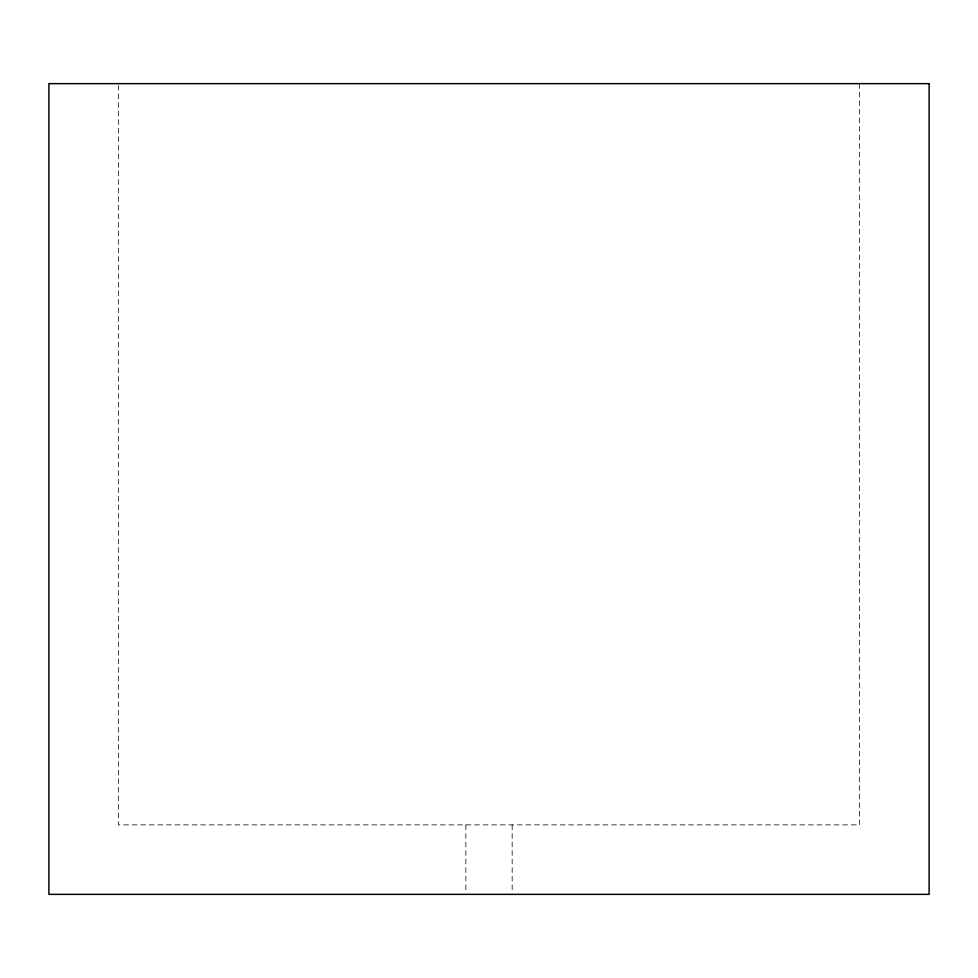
<?xml version="1.0" encoding="UTF-8"?>
<svg xmlns="http://www.w3.org/2000/svg" width="978" height="978" viewBox="0 0 978 978"><rect width="100%" height="100%" fill="white"/><g stroke="black" fill="none" stroke-linecap="round" stroke-linejoin="round"><path stroke-width="0.73" stroke-dasharray="4.89 3.67" d="M859.613 83.643L859.613 824.87L118.387 824.87L118.387 83.643M512.166 824.87L512.166 892.841M465.834 824.87L465.834 892.841"/><path stroke-width="1.47" d="M929.1 83.643L48.9 83.643L48.9 894.357L929.1 894.357L929.1 83.643"/></g></svg>
